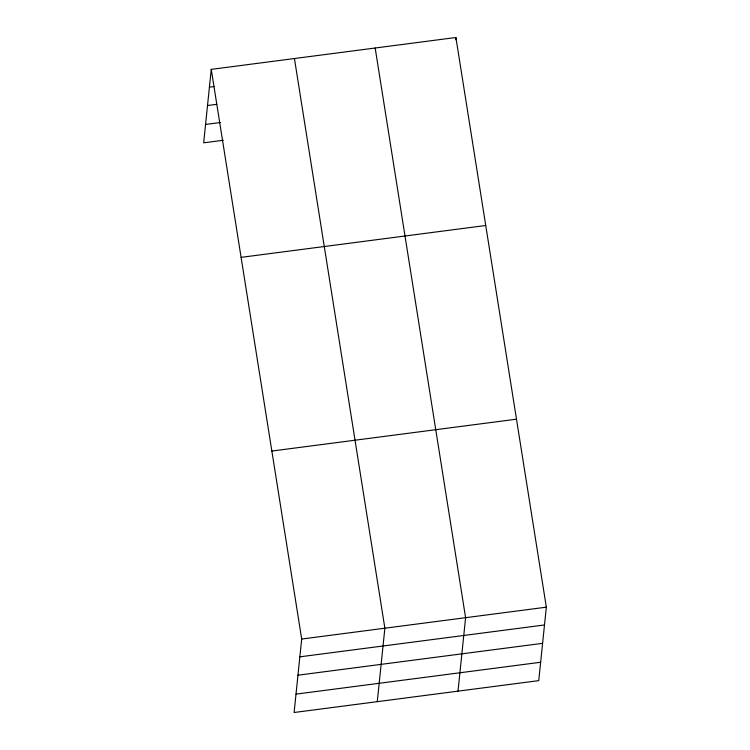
<?xml version="1.0" encoding="UTF-8"?>
<svg xmlns="http://www.w3.org/2000/svg" width="750" height="750" viewBox="0 0 750 750"><rect width="100%" height="100%" fill="white"/><g stroke="black" fill="none" stroke-linecap="round" stroke-linejoin="round"><path stroke-width="1.12" d="M211.256 69.366L301.697 639.038L294.103 712.5L538.744 680.634L546.337 607.172L455.897 37.5L211.256 69.366L203.663 142.828L223.303 140.269M377.278 701.663L384.872 628.209L294.431 58.528M455.672 39.722L455.897 37.5M458.016 691.153L465.6 617.691L375.169 48.019M209.419 87.15L214.041 86.55M207.516 105.525L216.759 104.316M205.566 124.453L220.584 122.494M241.097 257.353L485.747 225.497M271.847 451.05L516.497 419.184M301.697 639.038L546.337 607.172M299.859 656.831L544.5 624.966M297.956 675.197L542.597 643.331M295.997 694.125L540.647 662.259"/></g></svg>
